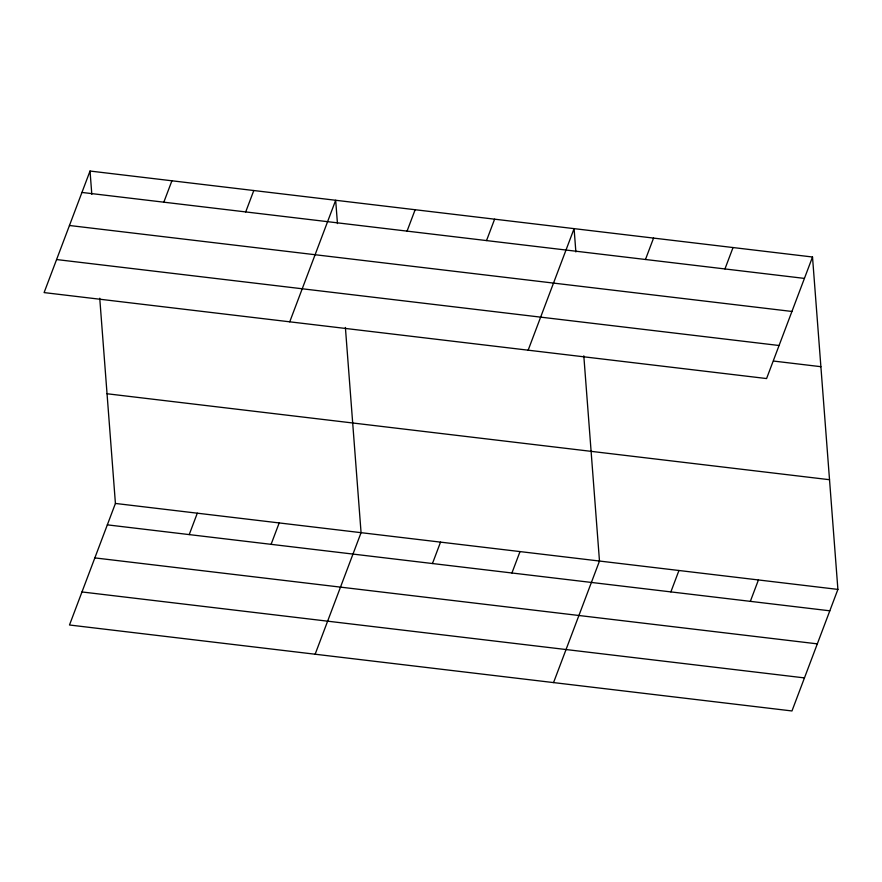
<?xml version="1.0" encoding="UTF-8"?>
<svg xmlns="http://www.w3.org/2000/svg" width="882" height="882" viewBox="0 0 882 882"><rect width="100%" height="100%" fill="white"/><g stroke="black" fill="none" stroke-linecap="round" stroke-linejoin="round"><path stroke-width="1.32" d="M90.03 171.042L44.1 292.592L766.579 378.554L812.509 257.004L90.03 171.042L91.816 194.349M163.82 202.187L171.913 180.788M99.743 298.226L115.421 503.446L69.491 624.996L791.97 710.958L837.9 589.408L812.509 257.004M245.703 211.934L253.796 190.523M189.222 534.591L197.303 513.192M289.737 321.82L335.678 200.269L337.453 223.576M271.094 544.337L279.186 522.927M407.054 231.128L415.146 209.718M315.139 654.223L361.069 532.673L345.391 327.454M486.533 240.577L494.615 219.177M432.456 563.532L440.537 542.132M528.153 350.187L574.094 228.636L575.869 251.943M511.924 572.991L520.016 551.581M645.47 259.495L653.562 238.085M553.554 682.591L599.484 561.04L583.807 355.821M724.949 268.944L733.03 247.544M670.871 591.899L678.953 570.489M750.339 601.348L758.432 579.948M81.949 192.441L804.417 278.403M69.457 225.494L791.926 311.456M56.591 259.551L779.06 345.501M773.746 361.08L820.888 366.692M107.042 393.758L829.521 479.709M115.421 503.446L837.9 589.408M107.339 524.856L829.808 610.807M94.848 557.898L817.327 643.86M81.982 591.954L804.461 677.905"/></g></svg>
